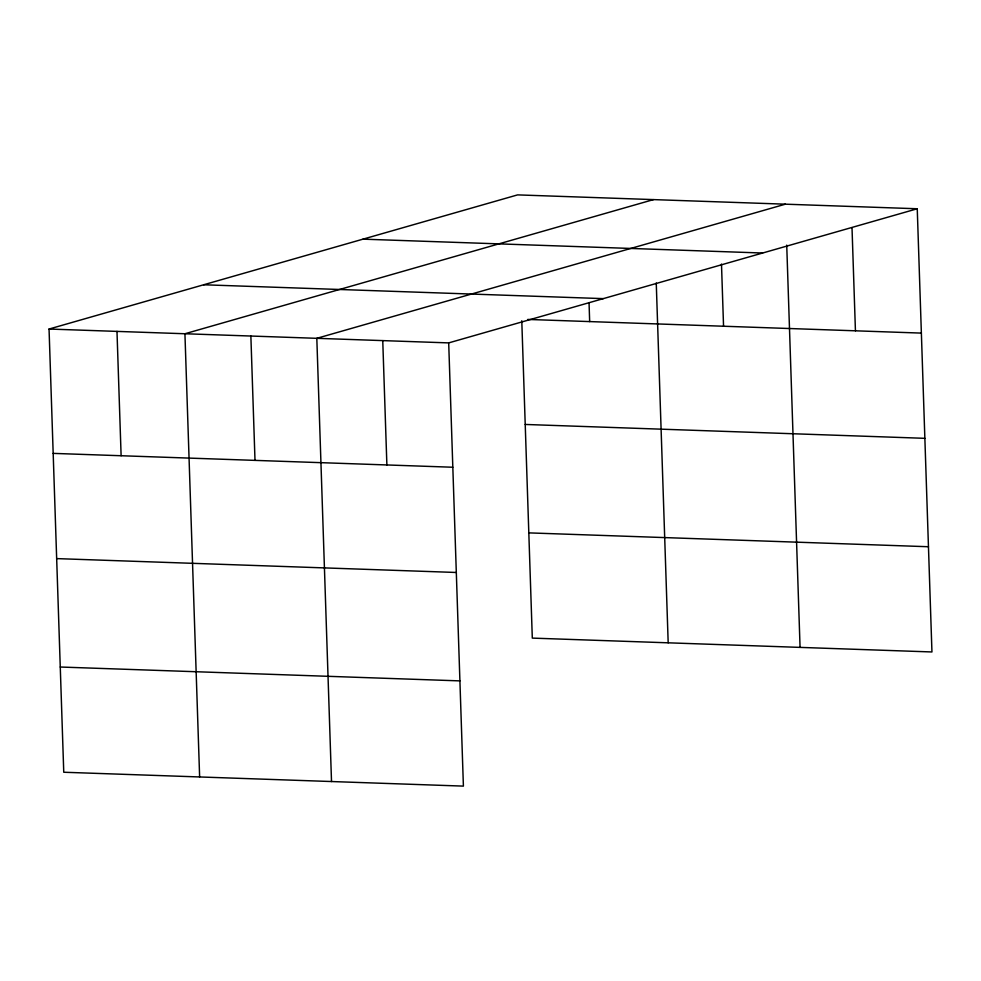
<?xml version="1.0" encoding="UTF-8"?>
<svg xmlns="http://www.w3.org/2000/svg" width="981" height="981" viewBox="0 0 981 981"><rect width="100%" height="100%" fill="white"/><g stroke="black" fill="none" stroke-linecap="round" stroke-linejoin="round"><path stroke-width="1.47" d="M917.247 208.757L448.697 342.896L463.4 786.112L63.753 772.243L49.05 329.04L517.6 194.888L917.247 208.757L931.95 651.96L532.303 638.104L521.782 320.762M653.481 199.609L184.931 333.748L199.634 776.952M785.364 204.183L316.814 338.322L331.517 781.538M362.982 239.156L762.629 253.024M203.668 284.772L603.315 298.629M527.766 319.438L921.367 333.099M49.05 329.04L448.697 342.896M525.215 424.454L924.862 438.323M53.17 453.381L452.817 467.238M528.82 532.879L928.455 546.736M56.665 558.606L456.312 572.475M60.258 667.019L459.905 680.888M852.011 227.702L855.432 330.805M786.725 245.127L800.067 647.386M721.489 264.061L723.549 326.232M656.252 283.006L668.184 642.813M589.066 303.399L589.667 321.596M382.749 340.615L386.882 464.957M250.866 336.042L254.999 460.383M116.984 331.394L121.117 455.736"/></g></svg>
